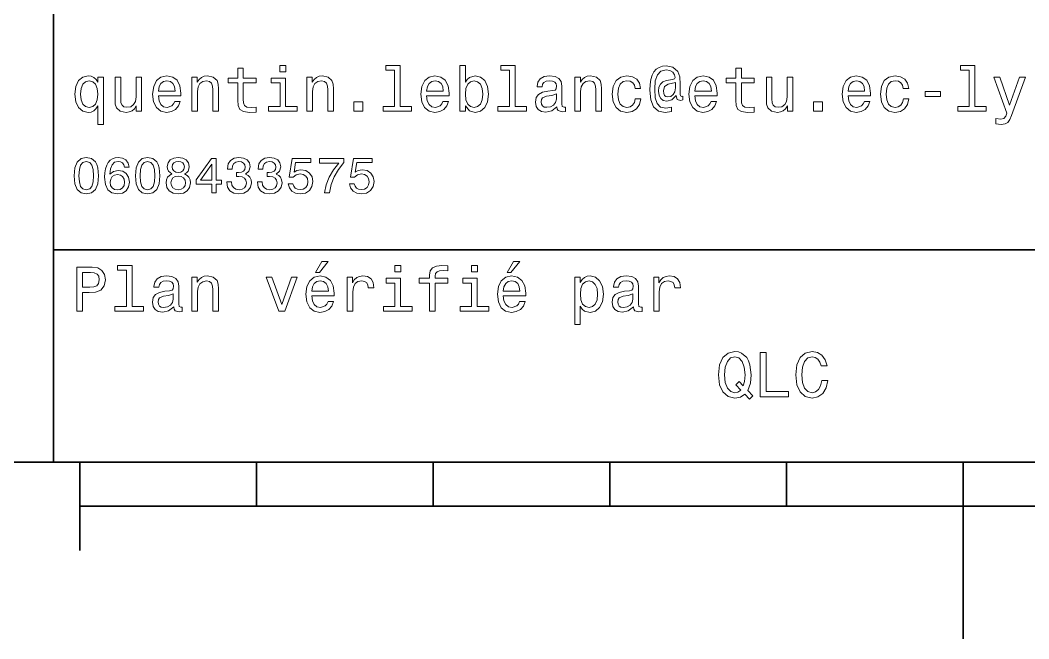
# Model space of a CAD drawing. Extents: x 0 to 297, y 0 to 210.
# Drawn here: x 95.1 to 152.2, y 0 to 35 of the extents above; entities that cross this region are included whole.
import ezdxf

# ---------------------------------------------------------------- set-up
doc = ezdxf.new("R2010")
doc.units = 0

msp = doc.modelspace()

# ---------------------------------------------------------------- linework, layer by layer
at = {"color": 7, "lineweight": 35}
for p, q in [((97, 10), (97, 70)), ((97, 22), (162, 22)), ((10, 10), (287, 10)), ((97, 10), (287, 10)), ((98.5, 7.5), (198.5, 7.5))]:
    msp.add_line(p, q, dxfattribs=at)
at = {"color": 7, "lineweight": 35, "ltscale": 0.125}
msp.add_line((98.5, 10), (98.5, 5), dxfattribs=at)
at = {"color": 7, "lineweight": 35, "ltscale": 0.0625}
for p, q in [((108.5, 10), (108.5, 7.5)), ((118.5, 10), (118.5, 7.5)), ((128.5, 10), (128.5, 7.5)), ((138.5, 10), (138.5, 7.5))]:
    msp.add_line(p, q, dxfattribs=at)
at = {"color": 7, "lineweight": 35, "ltscale": 0.25}
msp.add_line((148.5, 10), (148.5, 0), dxfattribs=at)
at = {"color": 7, "lineweight": 13}
for points in [[(107.438042, 31.449568), (107.438042, 30.480547), (107.459656, 30.167147), (107.560516, 29.951008), (107.762245, 29.824926), (108.104469, 29.7817), (108.479111, 29.799711), (108.479111, 30.073486), (108.20533, 30.051872), (107.956772, 30.08069), (107.823486, 30.170748), (107.765854, 30.322046), (107.755043, 30.534582), (107.755043, 31.449568), (108.479111, 31.449568), (108.479111, 31.71974), (107.755043, 31.71974), (107.755043, 32.285301), (107.438042, 32.285301), (107.438042, 31.71974), (106.890488, 31.71974), (106.890488, 31.449568)], [(110.161385, 32.4366), (109.82637, 32.4366), (109.82637, 32.076366), (110.161385, 32.076366)], [(116.317726, 32.170029), (116.317726, 30.116714), (115.66571, 30.116714), (115.66571, 29.850143), (117.283142, 29.850143), (117.283142, 30.116714), (116.634727, 30.116714), (116.634727, 32.4366), (115.820602, 32.4366), (115.820602, 32.170029)], [(120.323486, 30.149136), (120.55764, 29.871758), (120.878242, 29.7817), (121.18084, 29.850143), (121.422195, 30.055475), (121.573486, 30.383286), (121.631126, 30.819164), (121.573486, 31.255043), (121.418587, 31.57925), (121.18084, 31.780979), (120.878242, 31.853025), (120.561241, 31.759365), (120.431557, 31.644091), (120.323486, 31.489193), (120.323486, 32.4366), (120.006485, 32.4366), (120.006485, 29.850143), (120.323486, 29.850143)], [(122.823486, 32.170029), (122.823486, 30.116714), (122.171471, 30.116714), (122.171471, 29.850143), (123.78891, 29.850143), (123.78891, 30.116714), (123.140488, 30.116714), (123.140488, 32.4366), (122.32637, 32.4366), (122.32637, 32.170029)], [(132.636169, 30.487751), (132.636169, 30.696686), (132.578537, 30.685879), (132.510101, 30.711094), (132.48848, 30.786743), (132.48848, 31.377522), (132.459656, 31.795389), (132.344391, 32.105186), (132.074219, 32.335735), (131.695969, 32.418587), (131.476227, 32.396973), (131.28891, 32.33213), (131.126801, 32.224064), (130.997131, 32.072765), (130.896255, 31.881844), (130.824219, 31.647694), (130.780991, 31.366714), (130.766571, 31.049711), (130.817017, 30.491354), (130.979111, 30.0951), (131.249283, 29.857347), (131.634735, 29.7817), (131.987762, 29.839336), (131.987762, 30.077089), (131.677963, 30.019451), (131.378967, 30.08069), (131.180847, 30.278818), (131.072769, 30.613832), (131.040344, 31.100143), (131.07637, 31.575647), (131.198853, 31.914265), (131.396973, 32.119595), (131.685165, 32.188038), (131.904907, 32.148415), (132.067017, 32.054756), (132.167877, 31.914265), (132.203888, 31.752161), (132.164276, 31.672911), (132.056198, 31.636887), (131.703171, 31.582851), (131.508652, 31.503601), (131.368164, 31.381123), (131.285309, 31.211815), (131.260101, 30.988472), (131.292511, 30.747118), (131.382568, 30.567001), (131.530273, 30.45533), (131.724792, 30.419308), (132.009369, 30.494957), (132.250732, 30.732708), (132.250732, 30.711094), (132.308365, 30.520172), (132.506485, 30.462536)], [(135.629684, 31.449568), (135.629684, 30.480547), (135.651306, 30.167147), (135.752167, 29.951008), (135.953888, 29.824926), (136.296112, 29.7817), (136.670746, 29.799711), (136.670746, 30.073486), (136.396973, 30.051872), (136.148422, 30.08069), (136.015137, 30.170748), (135.957489, 30.322046), (135.946686, 30.534582), (135.946686, 31.449568), (136.670746, 31.449568), (136.670746, 31.71974), (135.946686, 31.71974), (135.946686, 32.285301), (135.629684, 32.285301), (135.629684, 31.71974), (135.082138, 31.71974), (135.082138, 31.449568)], [(148.846542, 32.170029), (148.846542, 30.116714), (148.194519, 30.116714), (148.194519, 29.850143), (149.811951, 29.850143), (149.811951, 30.116714), (149.163544, 30.116714), (149.163544, 32.4366), (148.349426, 32.4366), (148.349426, 32.170029)], [(99.527374, 31.48559), (99.415703, 31.647694), (99.289627, 31.762968), (99.14193, 31.827808), (98.972626, 31.853025), (98.666428, 31.780979), (98.428673, 31.57925), (98.273773, 31.255043), (98.219742, 30.819164), (98.273773, 30.379683), (98.428673, 30.055475), (98.666428, 29.850143), (98.972626, 29.7817), (99.14193, 29.803314), (99.286026, 29.864553), (99.412102, 29.976225), (99.527374, 30.145533), (99.527374, 29.100864), (99.844383, 29.100864), (99.844383, 31.784582), (99.527374, 31.784582)], [(98.543945, 30.819164), (98.57637, 31.139769), (98.677231, 31.373919), (98.828529, 31.518011), (99.026657, 31.568443), (99.235588, 31.518011), (99.394089, 31.377522), (99.487755, 31.143372), (99.523773, 30.819164), (99.487755, 30.491354), (99.394089, 30.257204), (99.235588, 30.113111), (99.026657, 30.066282), (98.828529, 30.113111), (98.677231, 30.257204), (98.57637, 30.494957)], [(101.998558, 31.784582), (101.681557, 31.784582), (101.681557, 30.667868), (101.645531, 30.408501), (101.541069, 30.22118), (101.37896, 30.105907), (101.166428, 30.069883), (100.997116, 30.098703), (100.889046, 30.185158), (100.827812, 30.332851), (100.8134, 30.541786), (100.8134, 31.784582), (100.496399, 31.784582), (100.496399, 30.512968), (100.507202, 30.257204), (100.575645, 30.044668), (100.784584, 29.850143), (101.119598, 29.7817), (101.299713, 29.806915), (101.454613, 29.871758), (101.587898, 29.983429), (101.695969, 30.145533), (101.695969, 29.850143), (101.998558, 29.850143)], [(102.953171, 30.725504), (104.221184, 30.725504), (104.224785, 30.873198), (104.167145, 31.287464), (104.008644, 31.597261), (103.756485, 31.784582), (103.421471, 31.853025), (103.093658, 31.780979), (102.841499, 31.57925), (102.679398, 31.25144), (102.621758, 30.819164), (102.675797, 30.37608), (102.837898, 30.051872), (103.086456, 29.850143), (103.41066, 29.7817), (103.691643, 29.828529), (103.922188, 29.951008), (104.091499, 30.145533), (104.188759, 30.404898), (103.875359, 30.404898), (103.810516, 30.260807), (103.716858, 30.152737), (103.450287, 30.066282), (103.244957, 30.105907), (103.090057, 30.231987), (102.989197, 30.437319), (102.953171, 30.714697)], [(102.953171, 30.992075), (102.992798, 31.240633), (103.090057, 31.424351), (103.237755, 31.536022), (103.432274, 31.575647), (103.623199, 31.536022), (103.770897, 31.424351), (103.860954, 31.240633), (103.893372, 30.992075)], [(104.844383, 29.850143), (105.161385, 29.850143), (105.161385, 30.966858), (105.193802, 31.222622), (105.298271, 31.409943), (105.460373, 31.525215), (105.676514, 31.568443), (105.849426, 31.532419), (105.957497, 31.435158), (106.011528, 31.273054), (106.029541, 31.056915), (106.029541, 29.850143), (106.346542, 29.850143), (106.346542, 31.121758), (106.33213, 31.377522), (106.267288, 31.590057), (106.054756, 31.784582), (105.723343, 31.853025), (105.539627, 31.827808), (105.384727, 31.759365), (105.251442, 31.644091), (105.146973, 31.489193), (105.146973, 31.784582), (104.844383, 31.784582)], [(110.150574, 30.116714), (110.150574, 31.71974), (109.336456, 31.71974), (109.336456, 31.449568), (109.833572, 31.449568), (109.833572, 30.116714), (109.185158, 30.116714), (109.185158, 29.850143), (110.806198, 29.850143), (110.806198, 30.116714)], [(111.350143, 29.850143), (111.667145, 29.850143), (111.667145, 30.966858), (111.69957, 31.222622), (111.804031, 31.409943), (111.966141, 31.525215), (112.182274, 31.568443), (112.355186, 31.532419), (112.463257, 31.435158), (112.517288, 31.273054), (112.535301, 31.056915), (112.535301, 29.850143), (112.852303, 29.850143), (112.852303, 31.121758), (112.837898, 31.377522), (112.773056, 31.590057), (112.560516, 31.784582), (112.229103, 31.853025), (112.045387, 31.827808), (111.890488, 31.759365), (111.757202, 31.644091), (111.65274, 31.489193), (111.65274, 31.784582), (111.350143, 31.784582)], [(118.133286, 30.725504), (119.401299, 30.725504), (119.4049, 30.873198), (119.34726, 31.287464), (119.188766, 31.597261), (118.9366, 31.784582), (118.601585, 31.853025), (118.273773, 31.780979), (118.021614, 31.57925), (117.859512, 31.25144), (117.801872, 30.819164), (117.855911, 30.37608), (118.018013, 30.051872), (118.266571, 29.850143), (118.590775, 29.7817), (118.871758, 29.828529), (119.10231, 29.951008), (119.271614, 30.145533), (119.368881, 30.404898), (119.055481, 30.404898), (118.990631, 30.260807), (118.896973, 30.152737), (118.630402, 30.066282), (118.425072, 30.105907), (118.270172, 30.231987), (118.169312, 30.437319), (118.133286, 30.714697)], [(118.133286, 30.992075), (118.172913, 31.240633), (118.270172, 31.424351), (118.41787, 31.536022), (118.612396, 31.575647), (118.803314, 31.536022), (118.951012, 31.424351), (119.041069, 31.240633), (119.073486, 30.992075)], [(121.306915, 30.819164), (121.270897, 30.494957), (121.17363, 30.257204), (121.018738, 30.113111), (120.824211, 30.066282), (120.611671, 30.113111), (120.456772, 30.257204), (120.359512, 30.491354), (120.327087, 30.819164), (120.359512, 31.143372), (120.456772, 31.377522), (120.611671, 31.518011), (120.824211, 31.568443), (121.018738, 31.518011), (121.17363, 31.373919), (121.270897, 31.139769)], [(125.510811, 30.102304), (125.510811, 30.091497), (125.528824, 29.969019), (125.582855, 29.882565), (125.809799, 29.814121), (125.986313, 29.842939), (125.986313, 30.087896), (125.910667, 30.077089), (125.809799, 30.123919), (125.791794, 30.268011), (125.791794, 31.269451), (125.748566, 31.525215), (125.622482, 31.70533), (125.40274, 31.8134), (125.092941, 31.853025), (124.790344, 31.809797), (124.567001, 31.687319), (124.426514, 31.496397), (124.379684, 31.244236), (124.379684, 31.222622), (124.664268, 31.222622), (124.689484, 31.373919), (124.768738, 31.481987), (124.898422, 31.546829), (125.082138, 31.572046), (125.258652, 31.554033), (125.384727, 31.5), (125.460381, 31.40634), (125.485596, 31.276657), (125.471184, 31.125359), (125.413544, 31.049711), (125.269455, 31.013687), (124.999283, 30.984869), (124.689484, 30.920029), (124.469742, 30.804754), (124.340057, 30.62464), (124.300438, 30.358068), (124.336456, 30.120316), (124.448128, 29.943804), (124.628242, 29.832132), (124.876801, 29.792507), (125.211823, 29.868155)], [(126.530266, 29.850143), (126.847267, 29.850143), (126.847267, 30.966858), (126.879684, 31.222622), (126.984154, 31.409943), (127.146255, 31.525215), (127.362396, 31.568443), (127.535309, 31.532419), (127.643372, 31.435158), (127.697411, 31.273054), (127.715424, 31.056915), (127.715424, 29.850143), (128.032425, 29.850143), (128.032425, 31.121758), (128.018021, 31.377522), (127.953171, 31.590057), (127.740639, 31.784582), (127.409225, 31.853025), (127.22551, 31.827808), (127.07061, 31.759365), (126.937325, 31.644091), (126.832855, 31.489193), (126.832855, 31.784582), (126.530266, 31.784582)], [(129.930847, 31.143372), (130.244232, 31.143372), (130.179398, 31.431555), (130.024506, 31.658501), (129.783142, 31.79899), (129.469742, 31.853025), (129.123932, 31.780979), (128.860962, 31.57925), (128.695251, 31.25144), (128.637619, 30.811958), (128.69165, 30.37608), (128.853745, 30.051872), (129.109512, 29.850143), (129.458939, 29.7817), (129.768738, 29.835733), (130.010086, 29.987032), (130.175797, 30.224783), (130.247849, 30.541786), (129.945251, 30.541786), (129.89122, 30.340057), (129.790344, 30.188761), (129.646255, 30.0951), (129.469742, 30.066282), (129.25, 30.113111), (129.091507, 30.257204), (128.994247, 30.491354), (128.961823, 30.822765), (128.994247, 31.146973), (129.095108, 31.381123), (129.257202, 31.525215), (129.469742, 31.575647), (129.657059, 31.543226), (129.797562, 31.460375), (129.89122, 31.323486)], [(132.218307, 31.168587), (132.182281, 30.945244), (132.092224, 30.786743), (131.955338, 30.68948), (131.793228, 30.660662), (131.681564, 30.678673), (131.60231, 30.743515), (131.55188, 30.851583), (131.537476, 31.002882), (131.598709, 31.25144), (131.807648, 31.381123), (132.218307, 31.481987)], [(133.3134, 30.725504), (134.581421, 30.725504), (134.585022, 30.873198), (134.527374, 31.287464), (134.368881, 31.597261), (134.116714, 31.784582), (133.781708, 31.853025), (133.453888, 31.780979), (133.201736, 31.57925), (133.039627, 31.25144), (132.981995, 30.819164), (133.036026, 30.37608), (133.198135, 30.051872), (133.446686, 29.850143), (133.770905, 29.7817), (134.05188, 29.828529), (134.282425, 29.951008), (134.451736, 30.145533), (134.548996, 30.404898), (134.235596, 30.404898), (134.170746, 30.260807), (134.077087, 30.152737), (133.810516, 30.066282), (133.605194, 30.105907), (133.450287, 30.231987), (133.349426, 30.437319), (133.3134, 30.714697)], [(133.3134, 30.992075), (133.353027, 31.240633), (133.450287, 31.424351), (133.597992, 31.536022), (133.792511, 31.575647), (133.983429, 31.536022), (134.131134, 31.424351), (134.221191, 31.240633), (134.253601, 30.992075)], [(138.864563, 31.784582), (138.547546, 31.784582), (138.547546, 30.667868), (138.511536, 30.408501), (138.407059, 30.22118), (138.244965, 30.105907), (138.032425, 30.069883), (137.863113, 30.098703), (137.755051, 30.185158), (137.693802, 30.332851), (137.679398, 30.541786), (137.679398, 31.784582), (137.362396, 31.784582), (137.362396, 30.512968), (137.373199, 30.257204), (137.44165, 30.044668), (137.650574, 29.850143), (137.985596, 29.7817), (138.16571, 29.806915), (138.320602, 29.871758), (138.453888, 29.983429), (138.561966, 30.145533), (138.561966, 29.850143), (138.864563, 29.850143)], [(141.987747, 30.725504), (143.255768, 30.725504), (143.259369, 30.873198), (143.201721, 31.287464), (143.043228, 31.597261), (142.791061, 31.784582), (142.456055, 31.853025), (142.128235, 31.780979), (141.876083, 31.57925), (141.713974, 31.25144), (141.656342, 30.819164), (141.710373, 30.37608), (141.872482, 30.051872), (142.121033, 29.850143), (142.445251, 29.7817), (142.726227, 29.828529), (142.956772, 29.951008), (143.126083, 30.145533), (143.223343, 30.404898), (142.909943, 30.404898), (142.845093, 30.260807), (142.751434, 30.152737), (142.484863, 30.066282), (142.279541, 30.105907), (142.124634, 30.231987), (142.023773, 30.437319), (141.987747, 30.714697)], [(141.987747, 30.992075), (142.027374, 31.240633), (142.124634, 31.424351), (142.272339, 31.536022), (142.466858, 31.575647), (142.657776, 31.536022), (142.805481, 31.424351), (142.895538, 31.240633), (142.927948, 30.992075)], [(145.110947, 31.143372), (145.424347, 31.143372), (145.359512, 31.431555), (145.204605, 31.658501), (144.963257, 31.79899), (144.649857, 31.853025), (144.304031, 31.780979), (144.041061, 31.57925), (143.875366, 31.25144), (143.817719, 30.811958), (143.871765, 30.37608), (144.033859, 30.051872), (144.289627, 29.850143), (144.639038, 29.7817), (144.948853, 29.835733), (145.190201, 29.987032), (145.355911, 30.224783), (145.427948, 30.541786), (145.125366, 30.541786), (145.07132, 30.340057), (144.970459, 30.188761), (144.82637, 30.0951), (144.649857, 30.066282), (144.430115, 30.113111), (144.271606, 30.257204), (144.174347, 30.491354), (144.141937, 30.822765), (144.174347, 31.146973), (144.275208, 31.381123), (144.437317, 31.525215), (144.649857, 31.575647), (144.837173, 31.543226), (144.977661, 31.460375), (145.07132, 31.323486)], [(151.68515, 31.784582), (151.130402, 30.192362), (150.586456, 31.784582), (150.240631, 31.784582), (150.975494, 29.742075), (150.91066, 29.561958), (150.809784, 29.43948), (150.640488, 29.399855), (150.348694, 29.435879), (150.348694, 29.129683), (150.654892, 29.100864), (150.874634, 29.129683), (151.029541, 29.21974), (151.141205, 29.37464), (151.238464, 29.601583), (152.023773, 31.784582)], [(125.474785, 30.527376), (125.431557, 30.340057), (125.316284, 30.195965), (125.143372, 30.102304), (124.93084, 30.069883), (124.793953, 30.087896), (124.696686, 30.145533), (124.635452, 30.246397), (124.617439, 30.386887), (124.631851, 30.512968), (124.689484, 30.603025), (124.920029, 30.70389), (125.211823, 30.747118), (125.474785, 30.833572)], [(146.357346, 30.675072), (147.229095, 30.675072), (147.229095, 30.959654), (146.357346, 30.959654)], [(114.015854, 29.850143), (114.51297, 29.850143), (114.51297, 30.386887), (114.015854, 30.386887)], [(140.03891, 29.850143), (140.536026, 29.850143), (140.536026, 30.386887), (140.03891, 30.386887)], [(98.172913, 26.201731), (98.216141, 25.749281), (98.351585, 25.426514), (98.567726, 25.230549), (98.867432, 25.167149), (99.164268, 25.230549), (99.380402, 25.426514), (99.51297, 25.749281), (99.559074, 26.201731), (99.51297, 26.651299), (99.458214, 26.829971), (99.380402, 26.976946), (99.164268, 27.172913), (98.867432, 27.239193), (98.567726, 27.172913), (98.351585, 26.974064), (98.216141, 26.651299)], [(98.44957, 26.201731), (98.472626, 26.550434), (98.54467, 26.801153), (98.674355, 26.948128), (98.867432, 27), (99.05764, 26.948128), (99.187317, 26.801153), (99.259369, 26.550434), (99.282417, 26.201731), (99.259369, 25.850145), (99.187317, 25.599424), (99.05764, 25.45245), (98.867432, 25.40346), (98.674355, 25.45245), (98.54467, 25.599424), (98.472626, 25.850145)], [(101.293945, 26.685881), (101.239197, 26.91931), (101.112389, 27.09222), (100.916428, 27.201731), (100.662827, 27.239193), (100.492798, 27.219021), (100.345825, 27.164267), (100.216141, 27.074928), (100.106628, 26.948128), (100.020172, 26.789627), (99.956772, 26.596542), (99.916428, 26.368877), (99.9049, 26.112392), (99.951012, 25.703171), (100.092216, 25.406342), (100.319885, 25.227667), (100.631126, 25.167149), (100.91066, 25.219021), (101.123917, 25.354467), (101.262245, 25.567724), (101.311241, 25.838617), (101.262245, 26.112392), (101.129684, 26.322767), (100.925072, 26.455332), (100.671471, 26.501442), (100.397697, 26.443806), (100.193085, 26.279539), (100.236313, 26.596542), (100.328529, 26.824209), (100.469742, 26.959656), (100.665703, 27.005764), (100.809799, 26.98271), (100.919312, 26.922192), (100.991356, 26.821327), (101.028816, 26.685881)], [(101.642654, 26.201731), (101.685883, 25.749281), (101.821327, 25.426514), (102.03746, 25.230549), (102.337173, 25.167149), (102.634003, 25.230549), (102.850143, 25.426514), (102.982712, 25.749281), (103.028816, 26.201731), (102.982712, 26.651299), (102.927956, 26.829971), (102.850143, 26.976946), (102.634003, 27.172913), (102.337173, 27.239193), (102.03746, 27.172913), (101.821327, 26.974064), (101.685883, 26.651299)], [(101.919312, 26.201731), (101.94236, 26.550434), (102.014412, 26.801153), (102.144089, 26.948128), (102.337173, 27), (102.527374, 26.948128), (102.657059, 26.801153), (102.729103, 26.550434), (102.752159, 26.201731), (102.729103, 25.850145), (102.657059, 25.599424), (102.527374, 25.45245), (102.337173, 25.40346), (102.144089, 25.45245), (102.014412, 25.599424), (101.94236, 25.850145)], [(103.714699, 26.302595), (103.567726, 26.221903), (103.466858, 26.10951), (103.403458, 25.9683), (103.383286, 25.798271), (103.429398, 25.541788), (103.561958, 25.342941), (103.778099, 25.216139), (104.072044, 25.167149), (104.363113, 25.216139), (104.579254, 25.342941), (104.711815, 25.541788), (104.760803, 25.798271), (104.737755, 25.9683), (104.677231, 26.10951), (104.573486, 26.221903), (104.429398, 26.302595), (104.54467, 26.371759), (104.625359, 26.46686), (104.674355, 26.582134), (104.691643, 26.723343), (104.645531, 26.927956), (104.524498, 27.09222), (104.328529, 27.198849), (104.072044, 27.239193), (103.812683, 27.198849), (103.616714, 27.09222), (103.492798, 26.927956), (103.44957, 26.723343), (103.463974, 26.582134), (103.51297, 26.46686)], [(103.723343, 26.700289), (103.746399, 26.827091), (103.815559, 26.925074), (103.925072, 26.985592), (104.072044, 27.008646), (104.216141, 26.985592), (104.325645, 26.925074), (104.394814, 26.827091), (104.420746, 26.700289), (104.394814, 26.570606), (104.325645, 26.469742), (104.216141, 26.40346), (104.072044, 26.383286), (103.925072, 26.406342), (103.815559, 26.469742), (103.746399, 26.570606)], [(105.965416, 25.224785), (106.224785, 25.224785), (106.224785, 25.720463), (106.510086, 25.720463), (106.510086, 25.95101), (106.224785, 25.95101), (106.224785, 27.181557), (105.96254, 27.181557), (105.086456, 25.974064), (105.086456, 25.720463), (105.965416, 25.720463)], [(105.328529, 25.95101), (105.965416, 26.847263), (105.965416, 25.95101)], [(106.815559, 25.853027), (106.815559, 25.832853), (106.861671, 25.556196), (106.997116, 25.348703), (107.210373, 25.216139), (107.492798, 25.167149), (107.792511, 25.216139), (108.017288, 25.342941), (108.161385, 25.54467), (108.213257, 25.804035), (108.190201, 25.974064), (108.126801, 26.112392), (108.023056, 26.219021), (107.884727, 26.296831), (108.072044, 26.45245), (108.138329, 26.700289), (108.0951, 26.925074), (107.971184, 27.095102), (107.769455, 27.201731), (107.492798, 27.239193), (107.233429, 27.193085), (107.034584, 27.066284), (106.9049, 26.864553), (106.861671, 26.596542), (106.861671, 26.57637), (107.118156, 26.57637), (107.141212, 26.760807), (107.216141, 26.893373), (107.337173, 26.974064), (107.507202, 27.002882), (107.657059, 26.979828), (107.766571, 26.91931), (107.832855, 26.821327), (107.858788, 26.688763), (107.832855, 26.547552), (107.763687, 26.45245), (107.642654, 26.394814), (107.478386, 26.377523), (107.365997, 26.380405), (107.365997, 26.152739), (107.507202, 26.158503), (107.688759, 26.132566), (107.824203, 26.063402), (107.9049, 25.95101), (107.933716, 25.804035), (107.902016, 25.636889), (107.818443, 25.51297), (107.685883, 25.43516), (107.510086, 25.409224), (107.328529, 25.438042), (107.195969, 25.524496), (107.112396, 25.662825), (107.080688, 25.853027)], [(108.55043, 25.853027), (108.55043, 25.832853), (108.596542, 25.556196), (108.731987, 25.348703), (108.945244, 25.216139), (109.227669, 25.167149), (109.527374, 25.216139), (109.752159, 25.342941), (109.896255, 25.54467), (109.948128, 25.804035), (109.925072, 25.974064), (109.861671, 26.112392), (109.757927, 26.219021), (109.619598, 26.296831), (109.806915, 26.45245), (109.873199, 26.700289), (109.829971, 26.925074), (109.706055, 27.095102), (109.504318, 27.201731), (109.227669, 27.239193), (108.9683, 27.193085), (108.769455, 27.066284), (108.639771, 26.864553), (108.596542, 26.596542), (108.596542, 26.57637), (108.853027, 26.57637), (108.876083, 26.760807), (108.951012, 26.893373), (109.072044, 26.974064), (109.242073, 27.002882), (109.39193, 26.979828), (109.501442, 26.91931), (109.567726, 26.821327), (109.593658, 26.688763), (109.567726, 26.547552), (109.498558, 26.45245), (109.377518, 26.394814), (109.213257, 26.377523), (109.100861, 26.380405), (109.100861, 26.152739), (109.242073, 26.158503), (109.42363, 26.132566), (109.559074, 26.063402), (109.639771, 25.95101), (109.668587, 25.804035), (109.636887, 25.636889), (109.553314, 25.51297), (109.420746, 25.43516), (109.244957, 25.409224), (109.0634, 25.438042), (108.930832, 25.524496), (108.84726, 25.662825), (108.815559, 25.853027)], [(110.296829, 25.746399), (110.360229, 25.510088), (110.501442, 25.325649), (110.708931, 25.210375), (110.97406, 25.167149), (111.265129, 25.219021), (111.492798, 25.360231), (111.636887, 25.585016), (111.691643, 25.873199), (111.642654, 26.141211), (111.504318, 26.351585), (111.288185, 26.487032), (111.008644, 26.536024), (110.792503, 26.501442), (110.625359, 26.406342), (110.706055, 26.945246), (111.58213, 26.945246), (111.58213, 27.181557), (110.51297, 27.181557), (110.354469, 26.121038), (110.585014, 26.121038), (110.752159, 26.256485), (110.965416, 26.305477), (111.149857, 26.273777), (111.291061, 26.181557), (111.380402, 26.040346), (111.412102, 25.858791), (111.380402, 25.677235), (111.288185, 25.536024), (111.146973, 25.446688), (110.965416, 25.414986), (110.812683, 25.43516), (110.694527, 25.501442), (110.60807, 25.605188), (110.564842, 25.746399)], [(112.345818, 25.224785), (112.636887, 25.224785), (112.731987, 25.700289), (112.899132, 26.144093), (113.135445, 26.556196), (113.443802, 26.942364), (113.443802, 27.181557), (112.072044, 27.181557), (112.072044, 26.91931), (113.167145, 26.91931), (112.850143, 26.53026), (112.610947, 26.12392), (112.443802, 25.691643)], [(113.766571, 25.746399), (113.829971, 25.510088), (113.971176, 25.325649), (114.178673, 25.210375), (114.443802, 25.167149), (114.734871, 25.219021), (114.962532, 25.360231), (115.106628, 25.585016), (115.161385, 25.873199), (115.112389, 26.141211), (114.97406, 26.351585), (114.757919, 26.487032), (114.478386, 26.536024), (114.262245, 26.501442), (114.0951, 26.406342), (114.175789, 26.945246), (115.051872, 26.945246), (115.051872, 27.181557), (113.982712, 27.181557), (113.824203, 26.121038), (114.054756, 26.121038), (114.221901, 26.256485), (114.435158, 26.305477), (114.619598, 26.273777), (114.760803, 26.181557), (114.850143, 26.040346), (114.881844, 25.858791), (114.850143, 25.677235), (114.757919, 25.536024), (114.616714, 25.446688), (114.435158, 25.414986), (114.282417, 25.43516), (114.164261, 25.501442), (114.077805, 25.605188), (114.034576, 25.746399)], [(101.0317, 25.835735), (101, 25.654181), (100.919312, 25.515852), (100.789627, 25.423632), (100.628242, 25.394814), (100.458214, 25.423632), (100.328529, 25.51297), (100.244957, 25.651299), (100.219017, 25.832853), (100.247841, 26.011528), (100.328529, 26.146975), (100.461098, 26.233431), (100.639771, 26.265131), (100.795387, 26.233431), (100.919312, 26.149857), (101, 26.01441)], [(103.659943, 25.804035), (103.685883, 25.956774), (103.769455, 26.072046), (103.899132, 26.146975), (104.072044, 26.172913), (104.242073, 26.146975), (104.371758, 26.072046), (104.45533, 25.956774), (104.484146, 25.804035), (104.45533, 25.639771), (104.371758, 25.515852), (104.242073, 25.43516), (104.072044, 25.409224), (103.899132, 25.43516), (103.769455, 25.515852), (103.685883, 25.639771)], [(111.84726, 20.728386), (112.059799, 20.728386), (112.560516, 21.340778), (112.207489, 21.340778)], [(122.690201, 20.728386), (122.90274, 20.728386), (123.403458, 21.340778), (123.05043, 21.340778)], [(98.324211, 18.530979), (98.655617, 18.530979), (98.655617, 19.586454), (99.023056, 19.586454), (99.394089, 19.604465), (99.689484, 19.730547), (99.880402, 19.975504), (99.945244, 20.310518), (99.894814, 20.620316), (99.750717, 20.847261), (99.51297, 20.98415), (99.188759, 21.030979), (98.324211, 21.030979)], [(99.098701, 20.724783), (99.314842, 20.703169), (99.473343, 20.634726), (99.567001, 20.508644), (99.599426, 20.310518), (99.5634, 20.101583), (99.466141, 19.975504), (99.30043, 19.910662), (99.073486, 19.892651), (98.655617, 19.892651), (98.655617, 20.724783)], [(101.137611, 20.850864), (101.137611, 18.79755), (100.485588, 18.79755), (100.485588, 18.530979), (102.103027, 18.530979), (102.103027, 18.79755), (101.454613, 18.79755), (101.454613, 21.117435), (100.640488, 21.117435), (100.640488, 20.850864)], [(116.667145, 21.117435), (116.33213, 21.117435), (116.33213, 20.757204), (116.667145, 20.757204)], [(118.295387, 20.130404), (118.295387, 18.530979), (118.612396, 18.530979), (118.612396, 20.130404), (119.332855, 20.130404), (119.332855, 20.400576), (118.612396, 20.400576), (118.612396, 20.519451), (118.637611, 20.663544), (118.720459, 20.760807), (118.860954, 20.818443), (119.062683, 20.840057), (119.332855, 20.825647), (119.332855, 21.099422), (118.990631, 21.117435), (118.680832, 21.085014), (118.464699, 20.987751), (118.335014, 20.818443), (118.295387, 20.577089), (118.295387, 20.400576), (117.715424, 20.400576), (117.715424, 20.130404)], [(121.004326, 21.117435), (120.669312, 21.117435), (120.669312, 20.757204), (121.004326, 20.757204)], [(103.824928, 18.78314), (103.824928, 18.772333), (103.842941, 18.649855), (103.896973, 18.5634), (104.123917, 18.494957), (104.30043, 18.523775), (104.30043, 18.768732), (104.224785, 18.757925), (104.123917, 18.804754), (104.105911, 18.948847), (104.105911, 19.950287), (104.062683, 20.206051), (103.9366, 20.386166), (103.716858, 20.494236), (103.407059, 20.533861), (103.104469, 20.490633), (102.881126, 20.368155), (102.740631, 20.177233), (102.693802, 19.925072), (102.693802, 19.903458), (102.978386, 19.903458), (103.003601, 20.054754), (103.082855, 20.162823), (103.21254, 20.227665), (103.396255, 20.252882), (103.572769, 20.234869), (103.698845, 20.180836), (103.774498, 20.087175), (103.799713, 19.957493), (103.785301, 19.806194), (103.727669, 19.730547), (103.583572, 19.694523), (103.3134, 19.665705), (103.003601, 19.600864), (102.783859, 19.48559), (102.654175, 19.305475), (102.614555, 19.038904), (102.650574, 18.801151), (102.762245, 18.62464), (102.94236, 18.512968), (103.190926, 18.473343), (103.52594, 18.54899)], [(104.844383, 18.530979), (105.161385, 18.530979), (105.161385, 19.647694), (105.193802, 19.903458), (105.298271, 20.090778), (105.460373, 20.206051), (105.676514, 20.249279), (105.849426, 20.213255), (105.957497, 20.115993), (106.011528, 19.95389), (106.029541, 19.737751), (106.029541, 18.530979), (106.346542, 18.530979), (106.346542, 19.802593), (106.33213, 20.058357), (106.267288, 20.270893), (106.054756, 20.465418), (105.723343, 20.533861), (105.539627, 20.508644), (105.384727, 20.440201), (105.251442, 20.324926), (105.146973, 20.170029), (105.146973, 20.465418), (104.844383, 20.465418)], [(109.761528, 18.530979), (110.096542, 18.530979), (110.802597, 20.465418), (110.474785, 20.465418), (109.930832, 18.905619), (109.376083, 20.465418), (109.04467, 20.465418)], [(111.627518, 19.40634), (112.895531, 19.40634), (112.899132, 19.554033), (112.841499, 19.9683), (112.682999, 20.278097), (112.430832, 20.465418), (112.095825, 20.533861), (111.768013, 20.461815), (111.515854, 20.260086), (111.353745, 19.932276), (111.296112, 19.5), (111.350143, 19.056915), (111.512245, 18.732708), (111.760803, 18.530979), (112.085014, 18.462536), (112.365997, 18.509365), (112.596542, 18.631844), (112.765854, 18.826368), (112.863113, 19.085733), (112.549713, 19.085733), (112.484871, 18.941643), (112.391212, 18.833572), (112.124641, 18.747118), (111.919312, 18.786743), (111.764412, 18.912823), (111.663544, 19.118155), (111.627518, 19.395533)], [(111.627518, 19.672911), (111.667145, 19.921469), (111.764412, 20.105186), (111.912102, 20.216858), (112.106628, 20.256483), (112.297546, 20.216858), (112.445244, 20.105186), (112.535301, 19.921469), (112.567726, 19.672911)], [(113.637604, 18.530979), (113.954613, 18.530979), (113.954613, 19.636887), (113.98703, 19.903458), (114.08429, 20.094379), (114.242798, 20.209654), (114.45533, 20.249279), (114.613831, 20.224062), (114.732712, 20.152016), (114.804756, 20.029537), (114.829971, 19.863832), (115.150574, 19.863832), (115.107346, 20.155619), (114.988472, 20.364553), (114.790344, 20.490633), (114.520172, 20.533861), (114.336456, 20.505043), (114.177956, 20.432997), (114.03746, 20.310518), (113.925789, 20.144812), (113.925789, 20.465418), (113.637604, 20.465418)], [(116.656342, 18.79755), (116.656342, 20.400576), (115.842216, 20.400576), (115.842216, 20.130404), (116.33934, 20.130404), (116.33934, 18.79755), (115.690918, 18.79755), (115.690918, 18.530979), (117.311958, 18.530979), (117.311958, 18.79755)], [(120.993515, 18.79755), (120.993515, 20.400576), (120.179398, 20.400576), (120.179398, 20.130404), (120.676514, 20.130404), (120.676514, 18.79755), (120.028099, 18.79755), (120.028099, 18.530979), (121.649139, 18.530979), (121.649139, 18.79755)], [(122.470459, 19.40634), (123.73848, 19.40634), (123.742081, 19.554033), (123.684441, 19.9683), (123.52594, 20.278097), (123.273773, 20.465418), (122.938766, 20.533861), (122.610954, 20.461815), (122.358795, 20.260086), (122.196686, 19.932276), (122.139053, 19.5), (122.193085, 19.056915), (122.355194, 18.732708), (122.603745, 18.530979), (122.927956, 18.462536), (123.208939, 18.509365), (123.439484, 18.631844), (123.608795, 18.826368), (123.706055, 19.085733), (123.392654, 19.085733), (123.327812, 18.941643), (123.234154, 18.833572), (122.967583, 18.747118), (122.762253, 18.786743), (122.607353, 18.912823), (122.506485, 19.118155), (122.470459, 19.395533)], [(122.470459, 19.672911), (122.510086, 19.921469), (122.607353, 20.105186), (122.755043, 20.216858), (122.94957, 20.256483), (123.140488, 20.216858), (123.288185, 20.105186), (123.378242, 19.921469), (123.410667, 19.672911)], [(126.829254, 20.166426), (126.829254, 20.465418), (126.512253, 20.465418), (126.512253, 17.7817), (126.829254, 17.7817), (126.829254, 18.826368), (126.940926, 18.657061), (127.067009, 18.545389), (127.38401, 18.462536), (127.6866, 18.530979), (127.924355, 18.736311), (128.079254, 19.060518), (128.136887, 19.5), (128.079254, 19.935879), (127.924355, 20.260086), (127.6866, 20.461815), (127.38401, 20.533861), (127.211098, 20.512247), (127.0634, 20.443804), (126.937325, 20.328529)], [(127.329971, 18.747118), (127.117439, 18.793947), (126.96254, 18.93804), (126.86528, 19.17219), (126.832855, 19.5), (126.86528, 19.824207), (126.96254, 20.058357), (127.117439, 20.198847), (127.329971, 20.249279), (127.524498, 20.198847), (127.679398, 20.054754), (127.776657, 19.820604), (127.812683, 19.5), (127.776657, 19.175793), (127.679398, 18.93804), (127.524498, 18.793947)], [(129.847992, 18.78314), (129.847992, 18.772333), (129.865997, 18.649855), (129.920029, 18.5634), (130.146973, 18.494957), (130.323486, 18.523775), (130.323486, 18.768732), (130.247849, 18.757925), (130.146973, 18.804754), (130.128967, 18.948847), (130.128967, 19.950287), (130.085739, 20.206051), (129.959656, 20.386166), (129.739914, 20.494236), (129.430115, 20.533861), (129.127533, 20.490633), (128.904175, 20.368155), (128.763687, 20.177233), (128.716858, 19.925072), (128.716858, 19.903458), (129.00145, 19.903458), (129.026657, 20.054754), (129.105911, 20.162823), (129.235596, 20.227665), (129.419312, 20.252882), (129.595825, 20.234869), (129.721909, 20.180836), (129.797562, 20.087175), (129.822769, 19.957493), (129.808365, 19.806194), (129.750732, 19.730547), (129.606628, 19.694523), (129.336456, 19.665705), (129.026657, 19.600864), (128.806915, 19.48559), (128.677246, 19.305475), (128.637619, 19.038904), (128.67363, 18.801151), (128.785309, 18.62464), (128.965424, 18.512968), (129.213989, 18.473343), (129.548996, 18.54899)], [(130.986313, 18.530979), (131.303314, 18.530979), (131.303314, 19.636887), (131.335739, 19.903458), (131.432999, 20.094379), (131.591507, 20.209654), (131.804047, 20.249279), (131.96254, 20.224062), (132.081421, 20.152016), (132.153473, 20.029537), (132.17868, 19.863832), (132.499283, 19.863832), (132.456055, 20.155619), (132.337189, 20.364553), (132.139053, 20.490633), (131.868881, 20.533861), (131.685165, 20.505043), (131.526657, 20.432997), (131.386169, 20.310518), (131.274506, 20.144812), (131.274506, 20.465418), (130.986313, 20.465418)], [(103.788902, 19.208212), (103.745674, 19.020893), (103.630402, 18.876801), (103.457489, 18.78314), (103.244957, 18.750719), (103.10807, 18.768732), (103.010803, 18.826368), (102.94957, 18.927233), (102.931557, 19.067722), (102.945969, 19.193804), (103.003601, 19.283861), (103.234146, 19.384726), (103.52594, 19.427954), (103.788902, 19.514408)], [(129.811966, 19.208212), (129.768738, 19.020893), (129.653458, 18.876801), (129.48056, 18.78314), (129.268021, 18.750719), (129.131134, 18.768732), (129.033875, 18.826368), (128.972626, 18.927233), (128.95462, 19.067722), (128.969025, 19.193804), (129.026657, 19.283861), (129.257202, 19.384726), (129.548996, 19.427954), (129.811966, 19.514408)], [(136.136887, 13.845462), (136.41066, 13.56088), (136.601578, 13.751801), (136.306198, 14.054395), (136.457489, 14.465058), (136.504318, 14.940562), (136.435867, 15.498919), (136.356628, 15.725864), (136.252151, 15.913185), (135.956772, 16.168949), (135.776657, 16.233789), (135.578522, 16.259007), (135.196686, 16.168949), (134.904892, 15.916787), (134.717575, 15.502522), (134.65274, 14.940562), (134.717575, 14.378603), (134.901291, 13.964337), (135.193085, 13.708573), (135.578522, 13.622118), (135.891922, 13.679755)], [(137.015839, 13.690562), (138.622467, 13.690562), (138.622467, 13.993155), (137.34726, 13.993155), (137.34726, 16.190563), (137.015839, 16.190563)], [(140.499268, 14.619957), (140.427231, 14.317364), (140.30835, 14.101225), (140.142654, 13.967939), (139.94812, 13.924712), (139.713974, 13.989553), (139.530258, 14.184078), (139.407776, 14.501081), (139.368149, 14.940562), (139.407776, 15.376441), (139.526657, 15.697046), (139.710373, 15.891571), (139.94812, 15.960014), (140.121033, 15.923992), (140.268723, 15.823127), (140.384003, 15.661023), (140.463257, 15.43768), (140.805466, 15.43768), (140.697403, 15.7799), (140.510086, 16.039265), (140.254318, 16.201368), (139.94812, 16.259007), (139.566284, 16.168949), (139.27449, 15.916787), (139.087173, 15.502522), (139.022324, 14.940562), (139.087173, 14.378603), (139.27449, 13.964337), (139.566284, 13.708573), (139.94812, 13.622118), (140.283142, 13.690562), (140.553314, 13.881484), (140.744232, 14.194885), (140.845093, 14.619957)], [(135.909943, 14.076009), (135.755035, 13.960735), (135.578522, 13.924712), (135.344376, 13.989553), (135.16066, 14.184078), (135.038177, 14.501081), (134.99855, 14.940562), (135.038177, 15.376441), (135.157059, 15.697046), (135.340775, 15.891571), (135.578522, 15.960014), (135.812683, 15.891571), (135.996399, 15.693444), (136.115265, 15.372839), (136.158493, 14.940562), (136.126083, 14.565923), (136.057632, 14.310159), (135.823486, 14.555116), (135.628952, 14.371398)]]:
    msp.add_lwpolyline(points, close=True, dxfattribs=at)

doc.saveas('drawing.dxf')
